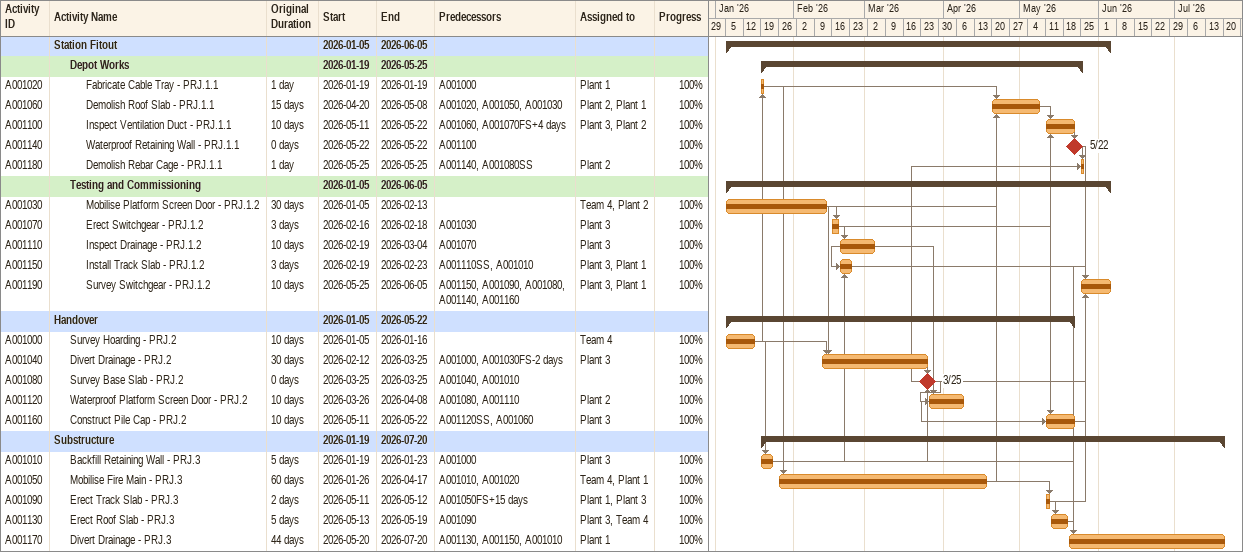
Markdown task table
| ID | Level | Task | Original duration | Start | Finish | Predecessors | Resources | % complete |
|---|---|---|---|---|---|---|---|---|
|  | 1 | **Station Fitout** |  | 2026-01-05 | 2026-06-05 |  |  |  |
|  | 2 | **Depot Works** |  | 2026-01-19 | 2026-05-25 |  |  |  |
| A001020 | 3 | Fabricate Cable Tray - PRJ.1.1 | 1d | 2026-01-19 | 2026-01-19 | A001000 | Plant 1 | 100 |
| A001060 | 3 | Demolish Roof Slab - PRJ.1.1 | 15d | 2026-04-20 | 2026-05-08 | A001020, A001050, A001030 | Plant 2, Plant 1 | 100 |
| A001100 | 3 | Inspect Ventilation Duct - PRJ.1.1 | 10d | 2026-05-11 | 2026-05-22 | A001060, A001070FS+4d | Plant 3, Plant 2 | 100 |
| A001140 | 3 | Waterproof Retaining Wall - PRJ.1.1 | 0d | 2026-05-22 | 2026-05-22 | A001100 |  | 100 |
| A001180 | 3 | Demolish Rebar Cage - PRJ.1.1 | 1d | 2026-05-25 | 2026-05-25 | A001140, A001080SS | Plant 2 | 100 |
|  | 2 | **Testing and Commissioning** |  | 2026-01-05 | 2026-06-05 |  |  |  |
| A001030 | 3 | Mobilise Platform Screen Door - PRJ.1.2 | 30d | 2026-01-05 | 2026-02-13 |  | Team 4, Plant 2 | 100 |
| A001070 | 3 | Erect Switchgear - PRJ.1.2 | 3d | 2026-02-16 | 2026-02-18 | A001030 | Plant 3 | 100 |
| A001110 | 3 | Inspect Drainage - PRJ.1.2 | 10d | 2026-02-19 | 2026-03-04 | A001070 | Plant 3 | 100 |
| A001150 | 3 | Install Track Slab - PRJ.1.2 | 3d | 2026-02-19 | 2026-02-23 | A001110SS, A001010 | Plant 3, Plant 1 | 100 |
| A001190 | 3 | Survey Switchgear - PRJ.1.2 | 10d | 2026-05-25 | 2026-06-05 | A001150, A001090, A001080, A001140, A001160 | Plant 3, Plant 1 | 100 |
|  | 1 | **Handover** |  | 2026-01-05 | 2026-05-22 |  |  |  |
| A001000 | 2 | Survey Hoarding - PRJ.2 | 10d | 2026-01-05 | 2026-01-16 |  | Team 4 | 100 |
| A001040 | 2 | Divert Drainage - PRJ.2 | 30d | 2026-02-12 | 2026-03-25 | A001000, A001030FS-2d | Plant 3 | 100 |
| A001080 | 2 | Survey Base Slab - PRJ.2 | 0d | 2026-03-25 | 2026-03-25 | A001040, A001010 |  | 100 |
| A001120 | 2 | Waterproof Platform Screen Door - PRJ.2 | 10d | 2026-03-26 | 2026-04-08 | A001080, A001110 | Plant 2 | 100 |
| A001160 | 2 | Construct Pile Cap - PRJ.2 | 10d | 2026-05-11 | 2026-05-22 | A001120SS, A001060 | Plant 3 | 100 |
|  | 1 | **Substructure** |  | 2026-01-19 | 2026-07-20 |  |  |  |
| A001010 | 2 | Backfill Retaining Wall - PRJ.3 | 5d | 2026-01-19 | 2026-01-23 | A001000 | Plant 3 | 100 |
| A001050 | 2 | Mobilise Fire Main - PRJ.3 | 60d | 2026-01-26 | 2026-04-17 | A001010, A001020 | Team 4, Plant 1 | 100 |
| A001090 | 2 | Erect Track Slab - PRJ.3 | 2d | 2026-05-11 | 2026-05-12 | A001050FS+15d | Plant 1, Plant 3 | 100 |
| A001130 | 2 | Erect Roof Slab - PRJ.3 | 5d | 2026-05-13 | 2026-05-19 | A001090 | Plant 3, Team 4 | 100 |
| A001170 | 2 | Divert Drainage - PRJ.3 | 44d | 2026-05-20 | 2026-07-20 | A001130, A001150, A001010 | Plant 1 | 100 |
